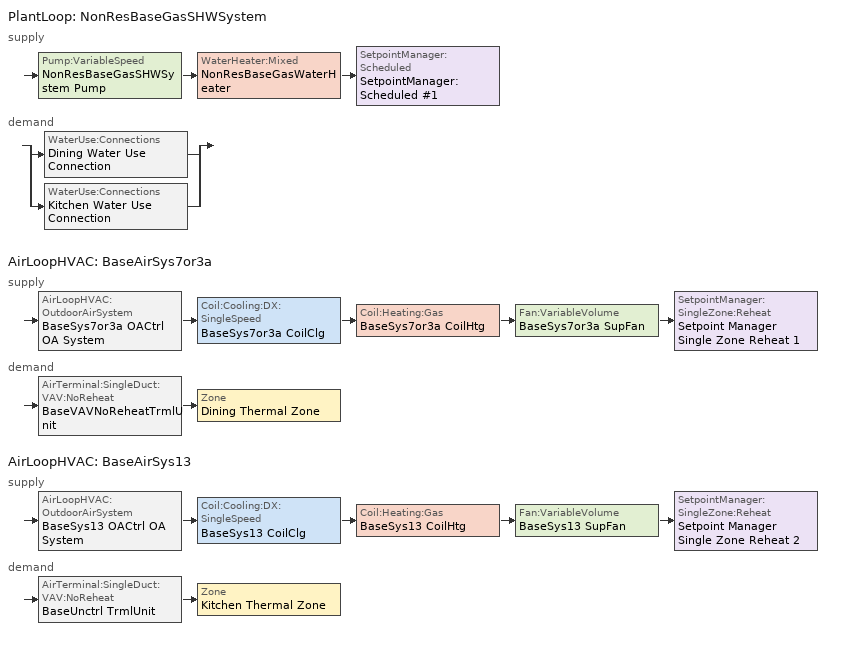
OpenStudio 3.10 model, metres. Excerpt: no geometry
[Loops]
PlantLoop 'NonResBaseGasSHWSystem'
 supply: Pump:VariableSpeed 'NonResBaseGasSHWSystem Pump' > WaterHeater:Mixed 'NonResBaseGasWaterHeater' > SetpointManager:Scheduled 'SetpointManager:Scheduled #1'
 demand: split
  | WaterUse:Connections 'Dining Water Use Connection'
  | WaterUse:Connections 'Kitchen Water Use Connection'
AirLoopHVAC 'BaseAirSys7or3a'
 supply: AirLoopHVAC:OutdoorAirSystem 'BaseSys7or3a OACtrl OA System' > Coil:Cooling:DX:SingleSpeed 'BaseSys7or3a CoilClg' > Coil:Heating:Gas 'BaseSys7or3a CoilHtg' > Fan:VariableVolume 'BaseSys7or3a SupFan' > SetpointManager:SingleZone:Reheat 'Setpoint Manager Single Zone Reheat 1'
 demand: AirTerminal:SingleDuct:VAV:NoReheat 'BaseVAVNoReheatTrmlUnit' > Zone 'Dining Thermal Zone'
AirLoopHVAC 'BaseAirSys13'
 supply: AirLoopHVAC:OutdoorAirSystem 'BaseSys13 OACtrl OA System' > Coil:Cooling:DX:SingleSpeed 'BaseSys13 CoilClg' > Coil:Heating:Gas 'BaseSys13 CoilHtg' > Fan:VariableVolume 'BaseSys13 SupFan' > SetpointManager:SingleZone:Reheat 'Setpoint Manager Single Zone Reheat 2'
 demand: AirTerminal:SingleDuct:VAV:NoReheat 'BaseUnctrl TrmlUnit' > Zone 'Kitchen Thermal Zone'
[Sizing:Zone] Zone Cooling Design Supply Air Temperature Input Method=TemperatureDifference; Zone Cooling Design Supply Air Temperature {C}=14; Zone Cooling Design Supply Air Temperature Difference {deltaC}=11.1111; Zone Heating Design Supply Air Temperature Input Method=TemperatureDifference; Zone Heating Design Supply Air Temperature {C}=40; Zone Heating Design Supply Air Temperature Difference {deltaC}=13.8889; Zone Cooling Design Supply Air Humidity Ratio {kg-H2O/kg-air}=0.0085; Zone Heating Design Supply Air Humidity Ratio {kg-H2O/kg-air}=0.008; Zone Heating Sizing Factor=1; Zone Cooling Sizing Factor=1; Cooling Design Air Flow Method=DesignDay; Cooling Minimum Air Flow per Zone Floor Area {m3/s-m2}=0; Cooling Minimum Air Flow {m3/s}=0; Cooling Minimum Air Flow Fraction=0; Heating Design Air Flow Method=DesignDayWithLimit; Heating Maximum Air Flow per Zone Floor Area {m3/s-m2}=0; Heating Maximum Air Flow {m3/s}=0; Heating Maximum Air Flow Fraction=0.5; Account for Dedicated Outdoor Air System=No; Dedicated Outdoor Air System Control Strategy=NeutralSupplyAir; Dedicated Outdoor Air Low Setpoint Temperature for Design {C}=autosize; Dedicated Outdoor Air High Setpoint Temperature for Design {C}=autosize; Zone Load Sizing Method=Sensible Load Only No Latent Load; Zone Latent Cooling Design Supply Air Humidity Ratio Input Method=HumidityRatioDifference; Zone Cooling Design Supply Air Humidity Ratio Difference {kgWater/kgDryAir}=0.005; Zone Latent Heating Design Supply Air Humidity Ratio Input Method=HumidityRatioDifference; Zone Humidification Design Supply Air Humidity Ratio Difference {kgWater/kgDryAir}=0.005; Sizing Option=Coincident
Dining Thermal Zone; Kitchen Thermal Zone
[Zone equipment]
Dining Thermal Zone: BaseVAVNoReheatTrmlUnit
Kitchen Thermal Zone: Kitchen Thermal Zone BaseExhFan, BaseUnctrl TrmlUnit
[PlantLoop]
NonResBaseGasSHWSystem: Glycol Concentration=0; Plant Loop Volume {m3}=Autocalculate; Load Distribution Scheme=Optimal
[Sizing:Plant]
NonResBaseGasSHWSystem: Loop Type=Heating; Design Loop Exit Temperature {C}=57.2222; Loop Design Temperature Difference {deltaC}=44.4444; Sizing Option=NonCoincident; Zone Timesteps in Averaging Window=1; Coincident Sizing Factor Mode=None
[WaterHeater:Mixed]
NonResBaseGasWaterHeater: Tank Volume {m3}=0.113562; Setpoint Temperature Schedule=NonResBaseGasWaterHeater Setpoint Temp; Deadband Temperature Difference {deltaC}=2; Maximum Temperature Limit {C}=82.22; Heater Control Type=Cycle; Heater Maximum Capacity {W}=10930; Heater Fuel Type=NaturalGas; Heater Thermal Efficiency=0.8; Off Cycle Parasitic Fuel Consumption Rate {W}=0; Off Cycle Parasitic Fuel Type=NaturalGas; Off Cycle Parasitic Heat Fraction to Tank=0.8; On Cycle Parasitic Fuel Consumption Rate {W}=0; On Cycle Parasitic Fuel Type=NaturalGas; Ambient Temperature Indicator=Schedule; Ambient Temperature Schedule=NonResBaseGasWaterHeater Ambient Temperature; Off Cycle Loss Coefficient to Ambient Temperature {W/K}=4.7882; On Cycle Loss Coefficient to Ambient Temperature {W/K}=6; Use Side Effectiveness=1; Source Side Effectiveness=1; Use Side Design Flow Rate {m3/s}=autosize; Source Side Design Flow Rate {m3/s}=autosize; Indirect Water Heating Recovery Time {hr}=1.5; Source Side Flow Control Mode=IndirectHeatPrimarySetpoint
[WaterHeater:Sizing]
NonResBaseGasWaterHeater: Design Mode=PeakDraw; Time Storage Can Meet Peak Draw {hr}=0.538503; Time for Tank Recovery {hr}=0; Nominal Tank Volume for Autosizing Plant Connections {m3}=1
[Pump:VariableSpeed]
NonResBaseGasSHWSystem Pump: Rated Pump Head {Pa}=0; Pump Control Type=Intermittent; Skin Loss Radiative Fraction=0.5; Design Power Sizing Method=PowerPerFlowPerPressure; Design Electric Power per Unit Flow Rate {W/(m3/s)}=348701.1; Design Shaft Power per Unit Flow Rate per Unit Head {W-s/m3-Pa}=1.28205; Design Minimum Flow Rate Fraction=0
[SetpointManager:Scheduled]
SetpointManager:Scheduled #1: Control Variable=Temperature; Schedule=NonResBaseGasSHWSystem Supply Temp Schedule; Setpoint Node or NodeList=NonResBaseGasSHWSystem Supply Mixer Outlet Node
[WaterUse:Connections] Drain Water Heat Exchanger Type=None; Drain Water Heat Exchanger Destination=Plant
Name | Water Use Equipment Name 1
Dining Water Use Connection | Dining Water Use Equipment
Kitchen Water Use Connection | Kitchen Water Use Equipment
[WaterUse:Equipment:Definition]
Name | Peak Flow Rate {m3/s} | Target Temperature Schedule
Dining Water Use Definition | 2.50797e-05 | Dining Target SHW Temp
Kitchen Water Use Definition | 2.27997e-06 | Kitchen Target SHW Temp
[WaterUse:Equipment] Flow Rate Fraction Schedule=RestaurantServiceHotWater
Name | Water Use Equipment Definition
Dining Water Use Equipment | Dining Water Use Definition
Kitchen Water Use Equipment | Kitchen Water Use Definition
[AirLoopHVAC] Availability Schedule=RestaurantHVACAvail; Design Supply Air Flow Rate {m3/s}=autosize; Design Return Air Flow Fraction of Supply Air Flow=1
BaseAirSys7or3a; BaseAirSys13
[Sizing:System] Central Heating Maximum System Air Flow Ratio=0.5; Preheat Design Temperature {C}=5.68434e-14; Preheat Design Humidity Ratio {kg-H2O/kg-Air}=0; Precool Design Temperature {C}=5.68434e-14; Precool Design Humidity Ratio {kg-H2O/kg-Air}=0; Central Cooling Design Supply Air Temperature {C}=12.7778; Central Heating Design Supply Air Temperature {C}=35; Sizing Option=NonCoincident; 100% Outdoor Air in Cooling=No; 100% Outdoor Air in Heating=No; Central Cooling Design Supply Air Humidity Ratio {kg-H2O/kg-Air}=0.0085; Central Heating Design Supply Air Humidity Ratio {kg-H2O/kg-Air}=0.008; Zone Maximum Outdoor Air Fraction=1; Cooling Supply Air Flow Rate Per Floor Area {m3/s-m2}=0.00996765; Cooling Fraction of Autosized Cooling Supply Air Flow Rate=1; Cooling Supply Air Flow Rate Per Unit Cooling Capacity {m3/s-W}=3.94755e-05; Heating Supply Air Flow Rate Per Floor Area {m3/s-m2}=0.00996765; Heating Fraction of Autosized Heating Supply Air Flow Rate=1; Heating Fraction of Autosized Cooling Supply Air Flow Rate=1; Heating Supply Air Flow Rate Per Unit Heating Capacity {m3/s-W}=3.15882e-05; Cooling Design Capacity Method=CoolingDesignCapacity; Cooling Design Capacity {W}=autosize; Cooling Design Capacity Per Floor Area {W/m2}=234.7; Fraction of Autosized Cooling Design Capacity=1; Heating Design Capacity Method=HeatingDesignCapacity; Heating Design Capacity {W}=autosize; Heating Design Capacity Per Floor Area {W/m2}=157; Fraction of Autosized Heating Design Capacity=1; Central Cooling Capacity Control Method=OnOff; Occupant Diversity=autosize
BaseAirSys7or3a; BaseAirSys13
[Fan:VariableVolume] Availability Schedule=Always On Discrete; Fan Total Efficiency=1; Pressure Rise {Pa}=0; Maximum Flow Rate {m3/s}=Autosize; Fan Power Minimum Flow Rate Input Method=FixedFlowRate; Fan Power Minimum Flow Fraction=0; Fan Power Minimum Air Flow Rate {m3/s}=0; Motor Efficiency=1; Motor In Airstream Fraction=1; Fan Power Coefficient 1=0.027828; Fan Power Coefficient 2=0.026583; Fan Power Coefficient 3=-0.087069; Fan Power Coefficient 4=1.03092; Fan Power Coefficient 5=0
BaseSys7or3a SupFan; BaseSys13 SupFan
[Coil:Heating:Gas] Availability Schedule=Always On Discrete; Gas Burner Efficiency=0.8; Nominal Capacity {W}=AutoSize; On Cycle Parasitic Electric Load {W}=0; Part Load Fraction Correlation Curve=CoilHtgFurnFIRRatio_fQRatio; Off Cycle Parasitic Gas Load {W}=0
BaseSys7or3a CoilHtg; BaseSys13 CoilHtg
[Coil:Cooling:DX:SingleSpeed] Availability Schedule=Always On Discrete; Rated Total Cooling Capacity {W}=autosize; Rated Sensible Heat Ratio=autosize; Rated COP {W/W}=3; Rated Air Flow Rate {m3/s}=autosize; Rated Evaporator Fan Power Per Volume Flow Rate 2017 {W/(m3/s)}=773.3; Rated Evaporator Fan Power Per Volume Flow Rate 2023 {W/(m3/s)}=934.4; Total Cooling Capacity Function of Temperature Curve=CoilClgDXQRatio_fTwbToadbSI; Total Cooling Capacity Function of Flow Fraction Curve=CoilClgDXSnglQRatio_fCFMRatio; Energy Input Ratio Function of Temperature Curve=CoilClgDXEIRRatio_fTwbToadbSI; Energy Input Ratio Function of Flow Fraction Curve=CoilClgDXSnglEIRRatio_fCFMRatio; Part Load Fraction Correlation Curve=CoilClgDXEIRRatio_fQFrac; Minimum Outdoor Dry-Bulb Temperature for Compressor Operation {C}=-25; Nominal Time for Condensate Removal to Begin {s}=0; Ratio of Initial Moisture Evaporation Rate and Steady State Latent Capacity=0; Maximum Cycling Rate {cycles/hr}=0; Latent Capacity Time Constant {s}=0; Condenser Type=AirCooled; Evaporative Condenser Effectiveness=0.9; Evaporative Condenser Air Flow Rate {m3/s}=autosize; Evaporative Condenser Pump Rated Power Consumption {W}=autosize; Crankcase Heater Capacity {W}=0; Maximum Outdoor Dry-Bulb Temperature for Crankcase Heater Operation {C}=10; Basin Heater Capacity {W/K}=0; Basin Heater Setpoint Temperature {C}=2
BaseSys7or3a CoilClg; BaseSys13 CoilClg
[Controller:OutdoorAir] Minimum Outdoor Air Flow Rate {m3/s}=0; Maximum Outdoor Air Flow Rate {m3/s}=Autosize; Economizer Control Type=NoEconomizer; Economizer Control Action Type=ModulateFlow; Economizer Maximum Limit Enthalpy {J/kg}=64000; Lockout Type=NoLockout; Minimum Limit Type=FixedMinimum; High Humidity Control=No; High Humidity Outdoor Air Flow Ratio=1; Control High Indoor Humidity Based on Outdoor Humidity Ratio=Yes; Heat Recovery Bypass Control Type=BypassWhenOAFlowGreaterThanMinimum; Economizer Operation Staging=InterlockedWithMechanicalCooling
Name | Minimum Outdoor Air Schedule | Controller Mechanical Ventilation
BaseSys7or3a OACtrl | BaseSys7or3a OACtrl Schedule | BaseSys7or3a OACtrl Mech Vent Controller
BaseSys13 OACtrl | BaseSys13 OACtrl Schedule | BaseSys13 OACtrl Mech Vent Controller
[Controller:MechanicalVentilation] Availability Schedule=Always On Discrete
BaseSys7or3a OACtrl Mech Vent Controller; BaseSys13 OACtrl Mech Vent Controller
[AirLoopHVAC:OutdoorAirSystem]
Name | Controller
BaseSys7or3a OACtrl OA System | BaseSys7or3a OACtrl
BaseSys13 OACtrl OA System | BaseSys13 OACtrl
[SetpointManager:SingleZone:Reheat] Minimum Supply Air Temperature {C}=12.7778; Maximum Supply Air Temperature {C}=35
Name | Control Zone | Setpoint Node or NodeList
Setpoint Manager Single Zone Reheat 1 | Dining Thermal Zone | BaseSys7or3a SupFan Outlet Node
Setpoint Manager Single Zone Reheat 2 | Kitchen Thermal Zone | BaseSys13 SupFan Outlet Node
[AirTerminal:SingleDuct:VAV:NoReheat] Availability Schedule=Always On Discrete; Maximum Air Flow Rate {m3/s}=autosize; Zone Minimum Air Flow Input Method=FixedFlowRate; Constant Minimum Air Flow Fraction=0.3; Control For Outdoor Air=No
Name | Fixed Minimum Air Flow Rate {m3/s}
BaseVAVNoReheatTrmlUnit | 0.292125
BaseUnctrl TrmlUnit | 0.802311
[Fan:ZoneExhaust]
Kitchen Thermal Zone BaseExhFan: Availability Schedule=RestaurantHVACAvail; Fan Total Efficiency=0.4325; Pressure Rise {Pa}=0; Maximum Flow Rate {m3/s}=1.13267; Flow Fraction Schedule=RestaurantExhaustHoodEqualOrLessThan5000cfm; System Availability Manager Coupling Mode=Decoupled; Balanced Exhaust Fraction Schedule=On
[Curve:Biquadratic] Minimum Value of x=13.89; Maximum Value of x=25; Minimum Value of y=23.89; Maximum Value of y=46.11
Name | Coefficient1 Constant | Coefficient2 x | Coefficient3 x**2 | Coefficient4 y | Coefficient5 y**2 | Coefficient6 x*y
CoilClgDXQRatio_fTwbToadbSI | 0.86779 | 0.014245 | 0.000554 | -0.007569 | 3.2e-05 | -0.000191
CoilClgDXEIRRatio_fTwbToadbSI | 0.116709 | 0.028458 | -0.000411 | 0.021422 | 0.000162 | -0.00068
[Curve:Cubic]
CoilClgDXEIRRatio_fQFrac: Coefficient1 Constant=0; Coefficient2 x=5.1091; Coefficient3 x**2=-8.5515; Coefficient4 x**3=4.4744; Minimum Value of x=0.7; Maximum Value of x=1; Minimum Curve Output=0.92; Maximum Curve Output=1
[Curve:Quadratic]
Name | Coefficient1 Constant | Coefficient2 x | Coefficient3 x**2 | Minimum Value of x | Maximum Value of x | Minimum Curve Output
CoilClgDXSnglQRatio_fCFMRatio | 0.8 | 0.2 | 0 | 0 | 100 | 0.8
CoilClgDXSnglEIRRatio_fCFMRatio | 1.156 | -0.1816 | 0.0256 | 0 | 100
CoilHtgFurnFIRRatio_fQRatio | 0.01861 | 1.09421 | -0.112819 | 0.7 | 1
[Schedule:Day]
OnDay; AllOnHVACAvailDay; BaseSys7or3a OACtrl Schedule Week 1 Summer; BaseSys7or3a OACtrl Schedule Week 1 Winter; BaseSys13 OACtrl Schedule Week 1 Summer; BaseSys13 OACtrl Schedule Week 1 Winter: 1, 0, 1, 2, 0, 1, 3, 0, 1, 4, 0, 1, 5, 0, 1, 6, 0, 1, 7, 0, 1, 8, 0, 1, 9, 0, 1, 10, 0, 1, 11, 0, 1, 12, 0, 1, 13, 0, 1, 14, 0, 1, 15, 0, 1, 16, 0, 1, 17, 0, 1, 18, 0, 1, 19, 0, 1, 20, 0, 1, 21, 0, 1, 22, 0, 1, 23, 0, 1, 24, 0, 1
OffDay: 1, 0, 0, 2, 0, 0, 3, 0, 0, 4, 0, 0, 5, 0, 0, 6, 0, 0, 7, 0, 0, 8, 0, 0, 9, 0, 0, 10, 0, 0, 11, 0, 0, 12, 0, 0, 13, 0, 0, 14, 0, 0, 15, 0, 0, 16, 0, 0, 17, 0, 0, 18, 0, 0, 19, 0, 0, 20, 0, 0, 21, 0, 0, 22, 0, 0, 23, 0, 0, 24, 0, 0
RestaurantServiceHotWaterSun: 1, 0, 0.25, 2, 0, 0.2, 3, 0, 0.2, 4, 0, 0, 5, 0, 0, 6, 0, 0, 7, 0, 0, 8, 0, 0, 9, 0, 0, 10, 0, 0, 11, 0, 0.5, 12, 0, 0.5, 13, 0, 0.4, 14, 0, 0.4, 15, 0, 0.3, 16, 0, 0.3, 17, 0, 0.3, 18, 0, 0.4, 19, 0, 0.5, 20, 0, 0.5, 21, 0, 0.4, 22, 0, 0.5, 23, 0, 0.4, 24, 0, 0.2
RestaurantServiceHotWaterWD: 1, 0, 0.2, 2, 0, 0.15, 3, 0, 0.15, 4, 0, 0, 5, 0, 0, 6, 0, 0, 7, 0, 0, 8, 0, 0.6, 9, 0, 0.55, 10, 0, 0.45, 11, 0, 0.4, 12, 0, 0.45, 13, 0, 0.4, 14, 0, 0.35, 15, 0, 0.3, 16, 0, 0.3, 17, 0, 0.3, 18, 0, 0.4, 19, 0, 0.55, 20, 0, 0.6, 21, 0, 0.5, 22, 0, 0.55, 23, 0, 0.45, 24, 0, 0.25
RestaurantServiceHotWaterSat: 1, 0, 0.2, 2, 0, 0.15, 3, 0, 0.15, 4, 0, 0, 5, 0, 0, 6, 0, 0, 7, 0, 0, 8, 0, 0, 9, 0, 0, 10, 0, 0.5, 11, 0, 0.45, 12, 0, 0.5, 13, 0, 0.5, 14, 0, 0.45, 15, 0, 0.4, 16, 0, 0.4, 17, 0, 0.35, 18, 0, 0.4, 19, 0, 0.55, 20, 0, 0.55, 21, 0, 0.5, 22, 0, 0.55, 23, 0, 0.4, 24, 0, 0.3
RestaurantHVACAvailSun; BaseSys7or3a OACtrl Schedule Week 1 Sunday; BaseSys7or3a OACtrl Schedule Week 1 Holiday; BaseSys7or3a OACtrl Schedule Week 1 Custom 1; BaseSys7or3a OACtrl Schedule Week 1 Custom 2; BaseSys13 OACtrl Schedule Week 1 Sunday; BaseSys13 OACtrl Schedule Week 1 Holiday; BaseSys13 OACtrl Schedule Week 1 Custom 1; BaseSys13 OACtrl Schedule Week 1 Custom 2: 1, 0, 1, 2, 0, 1, 3, 0, 1, 4, 0, 0, 5, 0, 0, 6, 0, 0, 7, 0, 0, 8, 0, 0, 9, 0, 0, 10, 0, 1, 11, 0, 1, 12, 0, 1, 13, 0, 1, 14, 0, 1, 15, 0, 1, 16, 0, 1, 17, 0, 1, 18, 0, 1, 19, 0, 1, 20, 0, 1, 21, 0, 1, 22, 0, 1, 23, 0, 1, 24, 0, 1
RestaurantHVACAvailWD; BaseSys7or3a OACtrl Schedule Week 1 Monday; BaseSys7or3a OACtrl Schedule Week 1 Tuesday; BaseSys7or3a OACtrl Schedule Week 1 Wednesday; BaseSys7or3a OACtrl Schedule Week 1 Thursday; BaseSys7or3a OACtrl Schedule Week 1 Friday; BaseSys13 OACtrl Schedule Week 1 Monday; BaseSys13 OACtrl Schedule Week 1 Tuesday; BaseSys13 OACtrl Schedule Week 1 Wednesday; BaseSys13 OACtrl Schedule Week 1 Thursday; BaseSys13 OACtrl Schedule Week 1 Friday: 1, 0, 1, 2, 0, 1, 3, 0, 1, 4, 0, 0, 5, 0, 0, 6, 0, 0, 7, 0, 1, 8, 0, 1, 9, 0, 1, 10, 0, 1, 11, 0, 1, 12, 0, 1, 13, 0, 1, 14, 0, 1, 15, 0, 1, 16, 0, 1, 17, 0, 1, 18, 0, 1, 19, 0, 1, 20, 0, 1, 21, 0, 1, 22, 0, 1, 23, 0, 1, 24, 0, 1
RestaurantHVACAvailSat; BaseSys7or3a OACtrl Schedule Week 1 Saturday; BaseSys13 OACtrl Schedule Week 1 Saturday: 1, 0, 1, 2, 0, 1, 3, 0, 1, 4, 0, 0, 5, 0, 0, 6, 0, 0, 7, 0, 0, 8, 0, 0, 9, 0, 1, 10, 0, 1, 11, 0, 1, 12, 0, 1, 13, 0, 1, 14, 0, 1, 15, 0, 1, 16, 0, 1, 17, 0, 1, 18, 0, 1, 19, 0, 1, 20, 0, 1, 21, 0, 1, 22, 0, 1, 23, 0, 1, 24, 0, 1
RestaurantExhaustHoodEqualOrLessThan5000cfmSun: 1, 0, 0, 2, 0, 0, 3, 0, 0, 4, 0, 0, 5, 0, 0, 6, 0, 0, 7, 0, 0, 8, 0, 0, 9, 0, 0, 10, 0, 1, 11, 0, 1, 12, 0, 1, 13, 0, 1, 14, 0, 1, 15, 0, 1, 16, 0, 1, 17, 0, 1, 18, 0, 1, 19, 0, 1, 20, 0, 0, 21, 0, 0, 22, 0, 0, 23, 0, 0, 24, 0, 0
RestaurantExhaustHoodEqualOrLessThan5000cfmWD: 1, 0, 0, 2, 0, 0, 3, 0, 0, 4, 0, 0, 5, 0, 0, 6, 0, 0, 7, 0, 1, 8, 0, 1, 9, 0, 1, 10, 0, 1, 11, 0, 1, 12, 0, 1, 13, 0, 1, 14, 0, 1, 15, 0, 1, 16, 0, 1, 17, 0, 1, 18, 0, 1, 19, 0, 1, 20, 0, 0, 21, 0, 0, 22, 0, 0, 23, 0, 0, 24, 0, 0
RestaurantExhaustHoodEqualOrLessThan5000cfmSat: 1, 0, 0, 2, 0, 0, 3, 0, 0, 4, 0, 0, 5, 0, 0, 6, 0, 0, 7, 0, 0, 8, 0, 0, 9, 0, 1, 10, 0, 1, 11, 0, 1, 12, 0, 1, 13, 0, 1, 14, 0, 1, 15, 0, 1, 16, 0, 1, 17, 0, 1, 18, 0, 1, 19, 0, 1, 20, 0, 0, 21, 0, 0, 22, 0, 0, 23, 0, 0, 24, 0, 0
NonResBaseGasWaterHeater Ambient Temperature Day Schedule: 24, 0, 20
NonResBaseGasWaterHeater Setpoint Temp Day Schedule; NonResBaseGasSHWSystem Supply Temp Schedule Day Schedule; Dining Target SHW Temp Default Day; Kitchen Target SHW Temp Default Day: 24, 0, 57.2222
[Schedule:Week]
OnWk: OnDay, OnDay, OnDay, OnDay, OnDay, OnDay, OnDay, OnDay, OnDay, OnDay, OnDay, OnDay
RestaurantServiceHotWaterWk: RestaurantServiceHotWaterSun, RestaurantServiceHotWaterWD, RestaurantServiceHotWaterWD, RestaurantServiceHotWaterWD, RestaurantServiceHotWaterWD, RestaurantServiceHotWaterWD, RestaurantServiceHotWaterSat, RestaurantServiceHotWaterSun, OnDay, OffDay, RestaurantServiceHotWaterSun, RestaurantServiceHotWaterSun
RestaurantHVACAvailWk: RestaurantHVACAvailSun, RestaurantHVACAvailWD, RestaurantHVACAvailWD, RestaurantHVACAvailWD, RestaurantHVACAvailWD, RestaurantHVACAvailWD, RestaurantHVACAvailSat, RestaurantHVACAvailSun, AllOnHVACAvailDay, AllOnHVACAvailDay, RestaurantHVACAvailSun, RestaurantHVACAvailSun
RestaurantExhaustHoodEqualOrLessThan5000cfmWk: RestaurantExhaustHoodEqualOrLessThan5000cfmSun, RestaurantExhaustHoodEqualOrLessThan5000cfmWD, RestaurantExhaustHoodEqualOrLessThan5000cfmWD, RestaurantExhaustHoodEqualOrLessThan5000cfmWD, RestaurantExhaustHoodEqualOrLessThan5000cfmWD, RestaurantExhaustHoodEqualOrLessThan5000cfmWD, RestaurantExhaustHoodEqualOrLessThan5000cfmSat, RestaurantExhaustHoodEqualOrLessThan5000cfmSun, RestaurantExhaustHoodEqualOrLessThan5000cfmWD, RestaurantExhaustHoodEqualOrLessThan5000cfmSun, RestaurantExhaustHoodEqualOrLessThan5000cfmSun, RestaurantExhaustHoodEqualOrLessThan5000cfmSun
BaseSys7or3a OACtrl Schedule Week 1: BaseSys7or3a OACtrl Schedule Week 1 Sunday, BaseSys7or3a OACtrl Schedule Week 1 Monday, BaseSys7or3a OACtrl Schedule Week 1 Tuesday, BaseSys7or3a OACtrl Schedule Week 1 Wednesday, BaseSys7or3a OACtrl Schedule Week 1 Thursday, BaseSys7or3a OACtrl Schedule Week 1 Friday, BaseSys7or3a OACtrl Schedule Week 1 Saturday, BaseSys7or3a OACtrl Schedule Week 1 Holiday, BaseSys7or3a OACtrl Schedule Week 1 Summer, BaseSys7or3a OACtrl Schedule Week 1 Winter, BaseSys7or3a OACtrl Schedule Week 1 Custom 1, BaseSys7or3a OACtrl Schedule Week 1 Custom 2
BaseSys13 OACtrl Schedule Week 1: BaseSys13 OACtrl Schedule Week 1 Sunday, BaseSys13 OACtrl Schedule Week 1 Monday, BaseSys13 OACtrl Schedule Week 1 Tuesday, BaseSys13 OACtrl Schedule Week 1 Wednesday, BaseSys13 OACtrl Schedule Week 1 Thursday, BaseSys13 OACtrl Schedule Week 1 Friday, BaseSys13 OACtrl Schedule Week 1 Saturday, BaseSys13 OACtrl Schedule Week 1 Holiday, BaseSys13 OACtrl Schedule Week 1 Summer, BaseSys13 OACtrl Schedule Week 1 Winter, BaseSys13 OACtrl Schedule Week 1 Custom 1, BaseSys13 OACtrl Schedule Week 1 Custom 2
[Schedule:Year]
On: 12, 31, OnWk
RestaurantServiceHotWater: 12, 31, RestaurantServiceHotWaterWk
RestaurantHVACAvail: 12, 31, RestaurantHVACAvailWk
RestaurantExhaustHoodEqualOrLessThan5000cfm: 12, 31, RestaurantExhaustHoodEqualOrLessThan5000cfmWk
BaseSys7or3a OACtrl Schedule: 12, 31, BaseSys7or3a OACtrl Schedule Week 1
BaseSys13 OACtrl Schedule: 12, 31, BaseSys13 OACtrl Schedule Week 1
[Schedule:Ruleset]
Name | Default Day Schedule
NonResBaseGasWaterHeater Ambient Temperature | NonResBaseGasWaterHeater Ambient Temperature Day Schedule
NonResBaseGasWaterHeater Setpoint Temp | NonResBaseGasWaterHeater Setpoint Temp Day Schedule
NonResBaseGasSHWSystem Supply Temp Schedule | NonResBaseGasSHWSystem Supply Temp Schedule Day Schedule
Dining Target SHW Temp | Dining Target SHW Temp Default Day
Kitchen Target SHW Temp | Kitchen Target SHW Temp Default Day
[Schedule:Constant]
Always On Discrete: Value=1
